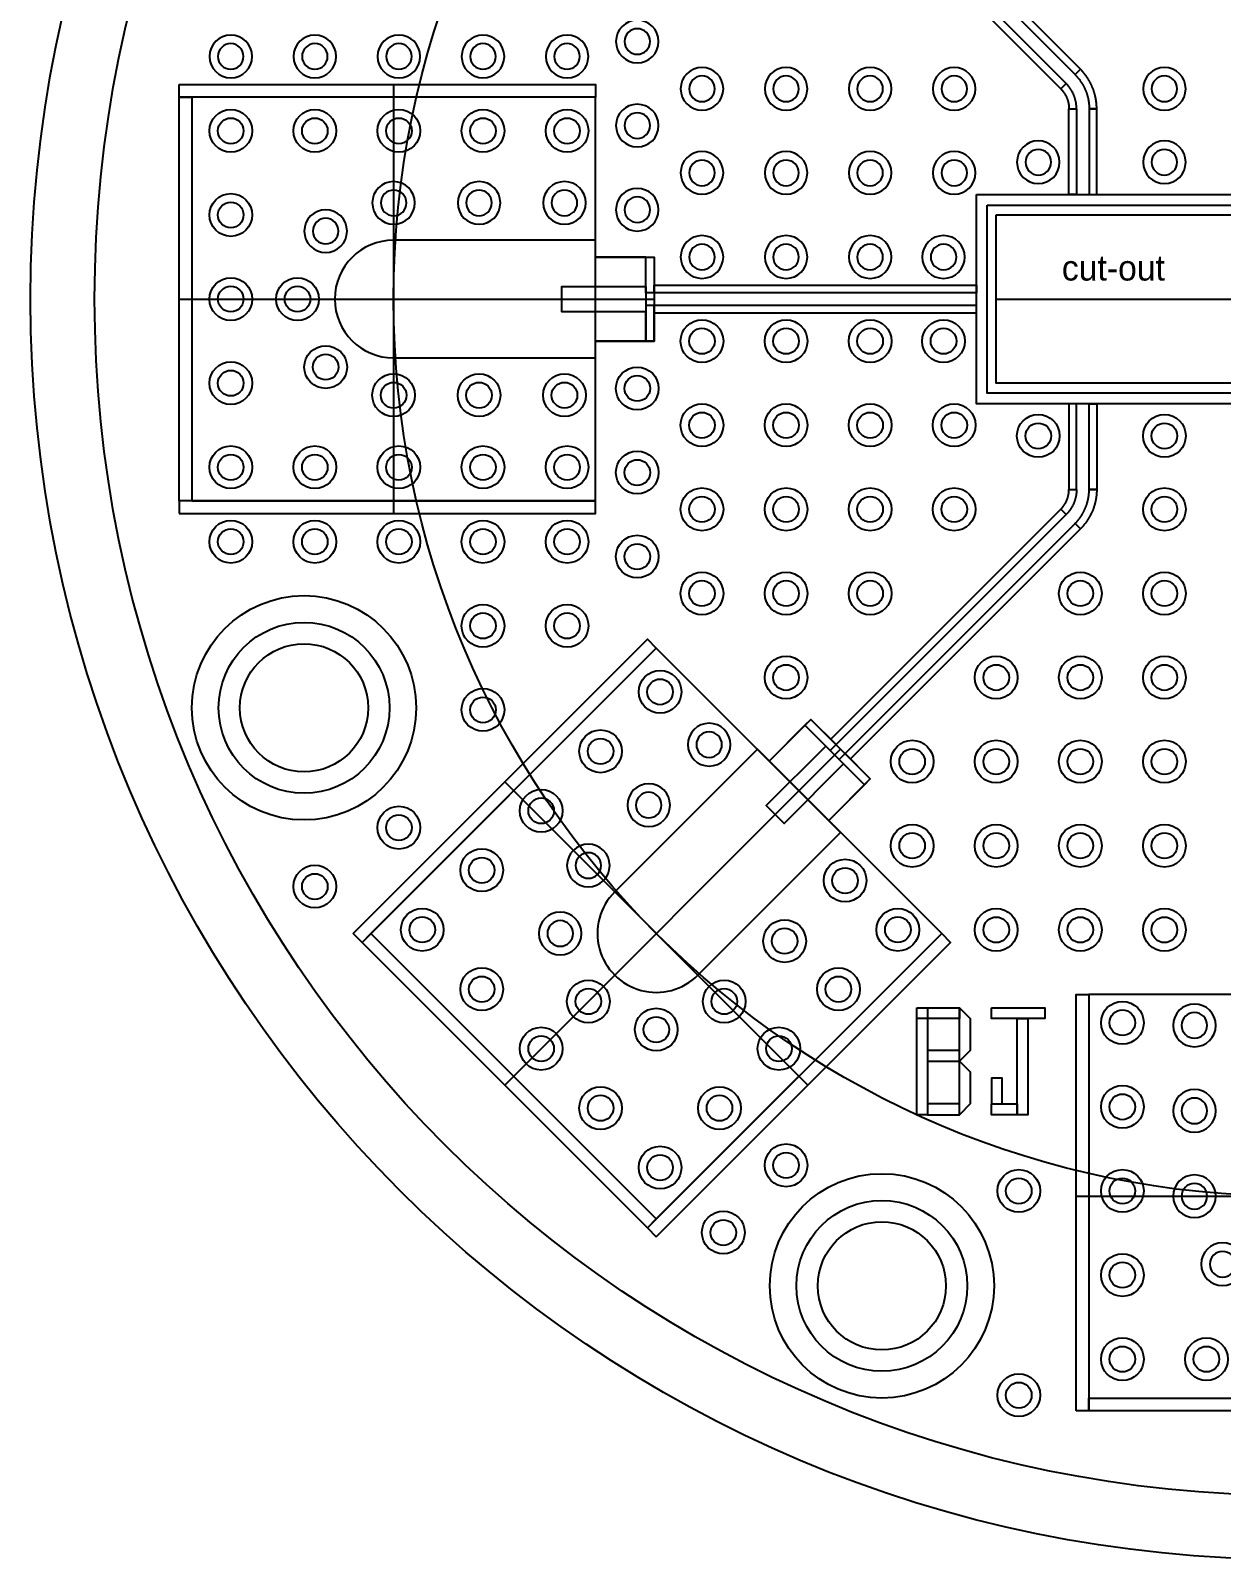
# Model space of a CAD drawing. Header units: inches. Extents: x -5.7 to 21.7, y 0 to 16.
# Drawn here: x 12.515 to 13.072, y 14.398 to 15.114 of the extents above; entities that cross this region are included whole.
import ezdxf

# ---------------------------------------------------------------- set-up
doc = ezdxf.new("R2010")
doc.units = ezdxf.units.IN
doc.header["$MEASUREMENT"] = 0
doc.layers.get('0').update_dxf_attribs({"linetype": 'CONTINUOUS'})
for name, color, linetype in [('BACKMETALIZENEGATIVE', 7, 'CONTINUOUS'), ('COMMENTS', 11, 'CONTINUOUS'), ('frame', 7, 'CONTINUOUS'), ('FRONTMETALLIZE', 90, 'CONTINUOUS'), ('HOLES', 1, 'CONTINUOUS'), ('RECESSES', 212, 'CONTINUOUS'), ('VIA', 4, 'CONTINUOUS')]:
    doc.layers.add(name, color=color, linetype=linetype)

# ---------------------------------------------------------------- blocks, each defined once
blk = doc.blocks.new('VIA012')
at = {"layer": 'COMMENTS'}
blk.add_circle((0, 0), 0.01, dxfattribs=at)
at = {"layer": 'VIA'}
blk.add_circle((0, 0), 0.006, dxfattribs=at)
blk = doc.blocks.new('octobox_2x7_chip')
at = {"layer": 'BACKMETALIZENEGATIVE'}
for centre in [(-15.25267, -3.06953), (-14.98208, -3.34013)]:
    blk.add_circle(centre, 0.04, dxfattribs=at)
at = {"layer": 'COMMENTS'}
for p, q in [((-15.21073, -2.77779), (-15.21073, -2.97858)), ((-15.31113, -2.87819), (-15.08869, -2.87819)), ((-14.92853, -2.87819), (-14.65294, -2.87819)), ((-15.15871, -3.24616), (-15.00142, -3.08887)), ((-15.15871, -3.10418), (-15.01673, -3.24616)), ((-14.89113, -3.29819), (-14.69034, -3.29819))]:
    blk.add_line(p, q, dxfattribs=at)
for points in [[(-15.11625, -2.97267), (-15.11625, -2.7837), (-15.30522, -2.7837), (-15.30522, -2.97267)], [(-14.92853, -2.83882), (-14.65294, -2.83882), (-14.65294, -2.91756), (-14.92853, -2.91756)], [(-15.11625, -2.90575), (-15.11625, -2.85063), (-15.21073, -2.85063), (-15.21073, -2.90575)], [(-15.08869, -2.89787), (-15.11625, -2.89787), (-15.11625, -2.8585), (-15.08869, -2.8585)], [(-15.09262, -2.88409), (-15.13199, -2.88409), (-15.13199, -2.87228), (-15.09262, -2.87228)], [(-14.95409, -3.17517), (-15.08772, -3.04154), (-15.22135, -3.17517), (-15.08772, -3.3088)], [(-14.9875, -3.10279), (-15.00699, -3.12228), (-15.03483, -3.09444), (-15.01534, -3.07495)], [(-15.00142, -3.12784), (-15.04039, -3.08887), (-15.10721, -3.15568), (-15.06823, -3.19466)], [(-15.00003, -3.09583), (-15.02787, -3.12367), (-15.03622, -3.11532), (-15.00838, -3.08748)], [(-14.69625, -3.2037), (-14.88522, -3.2037), (-14.88522, -3.39267), (-14.69625, -3.39267)]]:
    blk.add_lwpolyline(points, close=True, dxfattribs=at)
for centre, radius in [((-14.79073, -2.87819), 0.42), ((-15.25267, -3.06953), 0.0525), ((-14.98208, -3.34013), 0.0525)]:
    blk.add_circle(centre, radius, dxfattribs=at)
at = {"layer": 'frame'}
blk.add_circle((-14.79073, -2.87819), 0.56, dxfattribs=at)
at = {"layer": 'FRONTMETALLIZE'}
for p, q in [((-14.94574, -3.20999), (-14.94074, -3.21499)), ((-14.94574, -3.23499), (-14.94574, -3.20999)), ((-14.94074, -3.21499), (-14.94074, -3.22999)), ((-14.94074, -3.22999), (-14.94574, -3.23499)), ((-14.94574, -3.23499), (-14.94074, -3.23999)), ((-14.94574, -3.25999), (-14.94574, -3.23499)), ((-14.94074, -3.23999), (-14.94074, -3.25499)), ((-14.94074, -3.25499), (-14.94574, -3.25999))]:
    blk.add_line(p, q, dxfattribs=at)
for points in [[(-14.99933, -2.66541), (-14.89165, -2.77309), (-14.88914, -2.77059), (-14.99683, -2.66291)], [(-15.00351, -2.66959), (-14.89583, -2.77727), (-14.89833, -2.77978), (-15.00601, -2.6721)], [(-15.31113, -2.77779), (-15.11625, -2.77779), (-15.11625, -2.7837), (-15.31113, -2.7837)], [(-15.31113, -2.7837), (-15.30522, -2.7837), (-15.30522, -2.97267), (-15.31113, -2.97267)], [(-14.89447, -2.7891), (-14.89093, -2.7891), (-14.89093, -2.82919), (-14.89447, -2.82919)], [(-14.88502, -2.82919), (-14.88148, -2.82919), (-14.88148, -2.7891), (-14.88502, -2.7891)], [(-14.93773, -2.82919), (-14.64373, -2.82919), (-14.64373, -2.92719), (-14.93773, -2.92719)], [(-15.09262, -2.8585), (-15.08869, -2.8585), (-15.08869, -2.87523), (-15.09262, -2.87523)], [(-15.08869, -2.87169), (-14.93773, -2.87169), (-14.93773, -2.87523), (-15.08869, -2.87523)], [(-15.09262, -2.89787), (-15.08869, -2.89787), (-15.08869, -2.88114), (-15.09262, -2.88114)], [(-15.08869, -2.88468), (-14.93773, -2.88468), (-14.93773, -2.88114), (-15.08869, -2.88114)], [(-14.89447, -2.96727), (-14.89093, -2.96727), (-14.89093, -2.92719), (-14.89447, -2.92719)], [(-14.88502, -2.92719), (-14.88148, -2.92719), (-14.88148, -2.96727), (-14.88502, -2.96727)], [(-15.31113, -2.97858), (-15.11625, -2.97858), (-15.11625, -2.97267), (-15.31113, -2.97267)], [(-15.00351, -3.08678), (-14.89583, -2.9791), (-14.89833, -2.9766), (-15.00601, -3.08428)], [(-14.99933, -3.09096), (-14.89165, -2.98328), (-14.88914, -2.98578), (-14.99683, -3.09346)], [(-15.2297, -3.17517), (-15.0919, -3.03737), (-15.08772, -3.04154), (-15.22552, -3.17935)], [(-15.01812, -3.07773), (-15.01534, -3.07495), (-15.00351, -3.08678), (-15.00629, -3.08957)], [(-14.99028, -3.10557), (-14.9875, -3.10279), (-14.99933, -3.09096), (-15.00212, -3.09374)], [(-15.22552, -3.17935), (-15.22135, -3.17517), (-15.08772, -3.3088), (-15.0919, -3.31297)], [(-15.08772, -3.31715), (-14.94992, -3.17935), (-14.95409, -3.17517), (-15.0919, -3.31297)], [(-14.89113, -3.39858), (-14.89113, -3.2037), (-14.88522, -3.2037), (-14.88522, -3.39858)], [(-14.96574, -3.20999), (-14.96074, -3.20999), (-14.96074, -3.25999), (-14.96574, -3.25999)], [(-14.96574, -3.20999), (-14.94574, -3.20999), (-14.94574, -3.21499), (-14.96574, -3.21499)], [(-14.93074, -3.20999), (-14.90574, -3.20999), (-14.90574, -3.21499), (-14.93074, -3.21499)], [(-14.91877, -3.21499), (-14.91377, -3.21499), (-14.91377, -3.25999), (-14.91877, -3.25999)], [(-14.96074, -3.23499), (-14.94574, -3.23499), (-14.94574, -3.22999), (-14.96074, -3.22999)], [(-14.93074, -3.25499), (-14.92574, -3.25499), (-14.92574, -3.24286), (-14.93074, -3.24286)], [(-14.96074, -3.25999), (-14.94574, -3.25999), (-14.94574, -3.25499), (-14.96074, -3.25499)], [(-14.93074, -3.25499), (-14.91877, -3.25499), (-14.91877, -3.25999), (-14.93074, -3.25999)], [(-14.88522, -3.39858), (-14.88522, -3.39267), (-14.69625, -3.39267), (-14.69625, -3.39858)]]:
    blk.add_lwpolyline(points, close=True, dxfattribs=at)
for points in [[(-15.09262, -2.87228), (-15.09262, -2.8585), (-15.11625, -2.8585), (-15.11625, -2.85063), (-15.21073, -2.85063, 1), (-15.21073, -2.90575), (-15.11625, -2.90575), (-15.11625, -2.89787), (-15.09262, -2.89787), (-15.09262, -2.88409), (-15.13199, -2.88409), (-15.13199, -2.87228), (-15.09262, -2.87228)], [(-15.00838, -3.08748), (-15.01812, -3.07773), (-15.03483, -3.09444), (-15.04039, -3.08887), (-15.10721, -3.15568, 1), (-15.06823, -3.19466), (-15.00142, -3.12784), (-15.00699, -3.12228), (-14.99028, -3.10557), (-15.00003, -3.09583), (-15.02787, -3.12367), (-15.03622, -3.11532), (-15.00838, -3.08748)]]:
    blk.add_lwpolyline(points, format="xyb", close=True, dxfattribs=at)
for points in [[(-14.89165, -2.77309, 0), (-14.89151, -2.77323, 0), (-14.89137, -2.77338, 0), (-14.89124, -2.77352, 0), (-14.8911, -2.77366, 0), (-14.89097, -2.77381, 0), (-14.89083, -2.77395, 0), (-14.8907, -2.7741, 0), (-14.89057, -2.77425, 0), (-14.89044, -2.7744, 0), (-14.89032, -2.77455, 0), (-14.89019, -2.7747, 0), (-14.89006, -2.77486, 0), (-14.88994, -2.77501, 0), (-14.88982, -2.77516, 0), (-14.8897, -2.77532, 0), (-14.88958, -2.77548, 0), (-14.88946, -2.77564, 0), (-14.88934, -2.7758, 0), (-14.88923, -2.77596, 0), (-14.88911, -2.77612, 0), (-14.889, -2.77628, 0), (-14.88889, -2.77644, 0), (-14.88878, -2.77661, 0), (-14.88867, -2.77677, 0), (-14.88857, -2.77694, 0), (-14.88846, -2.77711, 0), (-14.88836, -2.77727, 0), (-14.88825, -2.77744, 0), (-14.88815, -2.77761, 0), (-14.88805, -2.77778, 0), (-14.88795, -2.77795, 0), (-14.88786, -2.77813, 0), (-14.88776, -2.7783, 0), (-14.88767, -2.77847, 0), (-14.88758, -2.77865, 0), (-14.88749, -2.77882, 0), (-14.8874, -2.779, 0), (-14.88731, -2.77918, 0), (-14.88723, -2.77936, 0), (-14.88714, -2.77953, 0), (-14.88706, -2.77971, 0), (-14.88698, -2.77989, 0), (-14.8869, -2.78007, 0), (-14.88682, -2.78026, 0), (-14.88674, -2.78044, 0), (-14.88667, -2.78062, 0), (-14.8866, -2.7808, 0), (-14.88652, -2.78099, 0), (-14.88645, -2.78117, 0), (-14.88639, -2.78136, 0), (-14.88632, -2.78155, 0), (-14.88625, -2.78173, 0), (-14.88619, -2.78192, 0), (-14.88613, -2.78211, 0), (-14.88607, -2.78229, 0), (-14.88601, -2.78248, 0), (-14.88595, -2.78267, 0), (-14.8859, -2.78286, 0), (-14.88584, -2.78305, 0), (-14.88579, -2.78324, 0), (-14.88574, -2.78343, 0), (-14.88569, -2.78363, 0), (-14.88565, -2.78382, 0), (-14.8856, -2.78401, 0), (-14.88556, -2.7842, 0), (-14.88551, -2.7844, 0), (-14.88547, -2.78459, 0), (-14.88544, -2.78478, 0), (-14.8854, -2.78498, 0), (-14.88536, -2.78517, 0), (-14.88533, -2.78537, 0), (-14.8853, -2.78556, 0), (-14.88527, -2.78576, 0), (-14.88524, -2.78595, 0), (-14.88521, -2.78615, 0), (-14.88519, -2.78634, 0), (-14.88517, -2.78654, 0), (-14.88514, -2.78674, 0), (-14.88512, -2.78693, 0), (-14.88511, -2.78713, 0), (-14.88509, -2.78733, 0), (-14.88508, -2.78752, 0), (-14.88506, -2.78772, 0), (-14.88505, -2.78792, 0), (-14.88504, -2.78811, 0), (-14.88503, -2.78831, 0), (-14.88503, -2.78851, 0), (-14.88502, -2.78871, 0), (-14.88502, -2.7889, 0), (-14.88502, -2.7891, 0), (-14.88148, -2.7891, 0), (-14.88148, -2.78887, 0), (-14.88148, -2.78864, 0), (-14.88149, -2.78842, 0), (-14.88149, -2.78819, 0), (-14.8815, -2.78796, 0), (-14.88151, -2.78773, 0), (-14.88153, -2.7875, 0), (-14.88154, -2.78728, 0), (-14.88156, -2.78705, 0), (-14.88158, -2.78682, 0), (-14.8816, -2.78659, 0), (-14.88162, -2.78637, 0), (-14.88165, -2.78614, 0), (-14.88167, -2.78591, 0), (-14.8817, -2.78568, 0), (-14.88173, -2.78546, 0), (-14.88176, -2.78523, 0), (-14.8818, -2.78501, 0), (-14.88184, -2.78478, 0), (-14.88187, -2.78456, 0), (-14.88192, -2.78433, 0), (-14.88196, -2.78411, 0), (-14.882, -2.78388, 0), (-14.88205, -2.78366, 0), (-14.8821, -2.78344, 0), (-14.88215, -2.78321, 0), (-14.8822, -2.78299, 0), (-14.88225, -2.78277, 0), (-14.88231, -2.78255, 0), (-14.88237, -2.78233, 0), (-14.88243, -2.78211, 0), (-14.88249, -2.78189, 0), (-14.88255, -2.78167, 0), (-14.88262, -2.78145, 0), (-14.88269, -2.78123, 0), (-14.88276, -2.78101, 0), (-14.88283, -2.78079, 0), (-14.8829, -2.78058, 0), (-14.88298, -2.78036, 0), (-14.88306, -2.78015, 0), (-14.88313, -2.77993, 0), (-14.88322, -2.77972, 0), (-14.8833, -2.77951, 0), (-14.88338, -2.77929, 0), (-14.88347, -2.77908, 0), (-14.88356, -2.77887, 0), (-14.88365, -2.77866, 0), (-14.88374, -2.77845, 0), (-14.88383, -2.77824, 0), (-14.88393, -2.77804, 0), (-14.88403, -2.77783, 0), (-14.88413, -2.77762, 0), (-14.88423, -2.77742, 0), (-14.88433, -2.77722, 0), (-14.88443, -2.77701, 0), (-14.88454, -2.77681, 0), (-14.88465, -2.77661, 0), (-14.88476, -2.77641, 0), (-14.88487, -2.77621, 0), (-14.88498, -2.77601, 0), (-14.8851, -2.77581, 0), (-14.88522, -2.77562, 0), (-14.88533, -2.77542, 0), (-14.88545, -2.77523, 0), (-14.88558, -2.77503, 0), (-14.8857, -2.77484, 0), (-14.88583, -2.77465, 0), (-14.88595, -2.77446, 0), (-14.88608, -2.77427, 0), (-14.88621, -2.77408, 0), (-14.88634, -2.7739, 0), (-14.88648, -2.77371, 0), (-14.88661, -2.77353, 0), (-14.88675, -2.77335, 0), (-14.88689, -2.77316, 0), (-14.88703, -2.77298, 0), (-14.88717, -2.7728, 0), (-14.88731, -2.77263, 0), (-14.88746, -2.77245, 0), (-14.8876, -2.77227, 0), (-14.88775, -2.7721, 0), (-14.8879, -2.77193, 0), (-14.88805, -2.77175, 0), (-14.8882, -2.77158, 0), (-14.88836, -2.77141, 0), (-14.88851, -2.77125, 0), (-14.88867, -2.77108, 0), (-14.88882, -2.77091, 0), (-14.88898, -2.77075, 0), (-14.88914, -2.77059, 0), (-14.89165, -2.77309, 0)], [(-14.89093, -2.7891, 0), (-14.89093, -2.78896, 0), (-14.89093, -2.78881, 0), (-14.89093, -2.78866, 0), (-14.89094, -2.78852, 0), (-14.89094, -2.78837, 0), (-14.89095, -2.78823, 0), (-14.89096, -2.78808, 0), (-14.89097, -2.78793, 0), (-14.89098, -2.78779, 0), (-14.89099, -2.78764, 0), (-14.891, -2.7875, 0), (-14.89102, -2.78735, 0), (-14.89103, -2.78721, 0), (-14.89105, -2.78706, 0), (-14.89107, -2.78692, 0), (-14.89109, -2.78677, 0), (-14.89111, -2.78663, 0), (-14.89113, -2.78648, 0), (-14.89115, -2.78634, 0), (-14.89118, -2.7862, 0), (-14.89121, -2.78605, 0), (-14.89123, -2.78591, 0), (-14.89126, -2.78577, 0), (-14.89129, -2.78562, 0), (-14.89132, -2.78548, 0), (-14.89135, -2.78534, 0), (-14.89139, -2.7852, 0), (-14.89142, -2.78505, 0), (-14.89146, -2.78491, 0), (-14.8915, -2.78477, 0), (-14.89153, -2.78463, 0), (-14.89157, -2.78449, 0), (-14.89161, -2.78435, 0), (-14.89166, -2.78421, 0), (-14.8917, -2.78407, 0), (-14.89174, -2.78393, 0), (-14.89179, -2.78379, 0), (-14.89184, -2.78365, 0), (-14.89189, -2.78352, 0), (-14.89193, -2.78338, 0), (-14.89199, -2.78324, 0), (-14.89204, -2.78311, 0), (-14.89209, -2.78297, 0), (-14.89214, -2.78283, 0), (-14.8922, -2.7827, 0), (-14.89226, -2.78256, 0), (-14.89231, -2.78243, 0), (-14.89237, -2.7823, 0), (-14.89243, -2.78216, 0), (-14.89249, -2.78203, 0), (-14.89256, -2.7819, 0), (-14.89262, -2.78177, 0), (-14.89268, -2.78164, 0), (-14.89275, -2.78151, 0), (-14.89282, -2.78138, 0), (-14.89288, -2.78125, 0), (-14.89295, -2.78112, 0), (-14.89302, -2.78099, 0), (-14.89309, -2.78086, 0), (-14.89317, -2.78074, 0), (-14.89324, -2.78061, 0), (-14.89332, -2.78048, 0), (-14.89339, -2.78036, 0), (-14.89347, -2.78023, 0), (-14.89355, -2.78011, 0), (-14.89362, -2.77999, 0), (-14.8937, -2.77987, 0), (-14.89379, -2.77975, 0), (-14.89387, -2.77962, 0), (-14.89395, -2.7795, 0), (-14.89404, -2.77939, 0), (-14.89412, -2.77927, 0), (-14.89421, -2.77915, 0), (-14.89429, -2.77903, 0), (-14.89438, -2.77892, 0), (-14.89447, -2.7788, 0), (-14.89456, -2.77869, 0), (-14.89465, -2.77857, 0), (-14.89475, -2.77846, 0), (-14.89484, -2.77835, 0), (-14.89493, -2.77823, 0), (-14.89503, -2.77812, 0), (-14.89513, -2.77801, 0), (-14.89522, -2.77791, 0), (-14.89532, -2.7778, 0), (-14.89542, -2.77769, 0), (-14.89552, -2.77758, 0), (-14.89562, -2.77748, 0), (-14.89572, -2.77737, 0), (-14.89583, -2.77727, 0), (-14.89833, -2.77978, 0), (-14.89825, -2.77986, 0), (-14.89817, -2.77994, 0), (-14.89809, -2.78002, 0), (-14.89801, -2.78011, 0), (-14.89793, -2.78019, 0), (-14.89786, -2.78028, 0), (-14.89778, -2.78036, 0), (-14.8977, -2.78045, 0), (-14.89763, -2.78054, 0), (-14.89755, -2.78062, 0), (-14.89748, -2.78071, 0), (-14.89741, -2.7808, 0), (-14.89734, -2.78089, 0), (-14.89726, -2.78098, 0), (-14.89719, -2.78107, 0), (-14.89712, -2.78116, 0), (-14.89706, -2.78126, 0), (-14.89699, -2.78135, 0), (-14.89692, -2.78144, 0), (-14.89685, -2.78154, 0), (-14.89679, -2.78163, 0), (-14.89672, -2.78173, 0), (-14.89666, -2.78182, 0), (-14.8966, -2.78192, 0), (-14.89653, -2.78202, 0), (-14.89647, -2.78211, 0), (-14.89641, -2.78221, 0), (-14.89635, -2.78231, 0), (-14.89629, -2.78241, 0), (-14.89624, -2.78251, 0), (-14.89618, -2.78261, 0), (-14.89612, -2.78271, 0), (-14.89607, -2.78281, 0), (-14.89601, -2.78291, 0), (-14.89596, -2.78301, 0), (-14.89591, -2.78311, 0), (-14.89585, -2.78322, 0), (-14.8958, -2.78332, 0), (-14.89575, -2.78342, 0), (-14.8957, -2.78353, 0), (-14.89566, -2.78363, 0), (-14.89561, -2.78374, 0), (-14.89556, -2.78384, 0), (-14.89552, -2.78395, 0), (-14.89547, -2.78405, 0), (-14.89543, -2.78416, 0), (-14.89539, -2.78427, 0), (-14.89534, -2.78438, 0), (-14.8953, -2.78448, 0), (-14.89526, -2.78459, 0), (-14.89523, -2.7847, 0), (-14.89519, -2.78481, 0), (-14.89515, -2.78492, 0), (-14.89511, -2.78503, 0), (-14.89508, -2.78514, 0), (-14.89505, -2.78525, 0), (-14.89501, -2.78536, 0), (-14.89498, -2.78547, 0), (-14.89495, -2.78558, 0), (-14.89492, -2.78569, 0), (-14.89489, -2.7858, 0), (-14.89486, -2.78591, 0), (-14.89483, -2.78602, 0), (-14.89481, -2.78613, 0), (-14.89478, -2.78625, 0), (-14.89476, -2.78636, 0), (-14.89473, -2.78647, 0), (-14.89471, -2.78659, 0), (-14.89469, -2.7867, 0), (-14.89467, -2.78681, 0), (-14.89465, -2.78692, 0), (-14.89463, -2.78704, 0), (-14.89461, -2.78715, 0), (-14.8946, -2.78727, 0), (-14.89458, -2.78738, 0), (-14.89457, -2.78749, 0), (-14.89455, -2.78761, 0), (-14.89454, -2.78772, 0), (-14.89453, -2.78784, 0), (-14.89452, -2.78795, 0), (-14.89451, -2.78807, 0), (-14.8945, -2.78818, 0), (-14.89449, -2.7883, 0), (-14.89449, -2.78841, 0), (-14.89448, -2.78853, 0), (-14.89448, -2.78864, 0), (-14.89447, -2.78876, 0), (-14.89447, -2.78887, 0), (-14.89447, -2.78899, 0), (-14.89447, -2.7891, 0), (-14.89093, -2.7891, 0)], [(-14.89093, -2.96727, 0), (-14.89093, -2.96742, 0), (-14.89093, -2.96756, 0), (-14.89093, -2.96771, 0), (-14.89094, -2.96785, 0), (-14.89094, -2.968, 0), (-14.89095, -2.96815, 0), (-14.89096, -2.96829, 0), (-14.89097, -2.96844, 0), (-14.89098, -2.96858, 0), (-14.89099, -2.96873, 0), (-14.891, -2.96887, 0), (-14.89102, -2.96902, 0), (-14.89103, -2.96916, 0), (-14.89105, -2.96931, 0), (-14.89107, -2.96945, 0), (-14.89109, -2.9696, 0), (-14.89111, -2.96974, 0), (-14.89113, -2.96989, 0), (-14.89115, -2.97003, 0), (-14.89118, -2.97018, 0), (-14.89121, -2.97032, 0), (-14.89123, -2.97046, 0), (-14.89126, -2.97061, 0), (-14.89129, -2.97075, 0), (-14.89132, -2.97089, 0), (-14.89135, -2.97103, 0), (-14.89139, -2.97118, 0), (-14.89142, -2.97132, 0), (-14.89146, -2.97146, 0), (-14.8915, -2.9716, 0), (-14.89153, -2.97174, 0), (-14.89157, -2.97188, 0), (-14.89161, -2.97202, 0), (-14.89166, -2.97216, 0), (-14.8917, -2.9723, 0), (-14.89174, -2.97244, 0), (-14.89179, -2.97258, 0), (-14.89184, -2.97272, 0), (-14.89189, -2.97286, 0), (-14.89193, -2.97299, 0), (-14.89199, -2.97313, 0), (-14.89204, -2.97327, 0), (-14.89209, -2.9734, 0), (-14.89214, -2.97354, 0), (-14.8922, -2.97367, 0), (-14.89226, -2.97381, 0), (-14.89231, -2.97394, 0), (-14.89237, -2.97408, 0), (-14.89243, -2.97421, 0), (-14.89249, -2.97434, 0), (-14.89256, -2.97447, 0), (-14.89262, -2.97461, 0), (-14.89268, -2.97474, 0), (-14.89275, -2.97487, 0), (-14.89282, -2.975, 0), (-14.89288, -2.97513, 0), (-14.89295, -2.97525, 0), (-14.89302, -2.97538, 0), (-14.89309, -2.97551, 0), (-14.89317, -2.97564, 0), (-14.89324, -2.97576, 0), (-14.89332, -2.97589, 0), (-14.89339, -2.97601, 0), (-14.89347, -2.97614, 0), (-14.89355, -2.97626, 0), (-14.89362, -2.97638, 0), (-14.8937, -2.97651, 0), (-14.89379, -2.97663, 0), (-14.89387, -2.97675, 0), (-14.89395, -2.97687, 0), (-14.89404, -2.97699, 0), (-14.89412, -2.97711, 0), (-14.89421, -2.97722, 0), (-14.89429, -2.97734, 0), (-14.89438, -2.97746, 0), (-14.89447, -2.97757, 0), (-14.89456, -2.97769, 0), (-14.89465, -2.9778, 0), (-14.89475, -2.97791, 0), (-14.89484, -2.97803, 0), (-14.89493, -2.97814, 0), (-14.89503, -2.97825, 0), (-14.89513, -2.97836, 0), (-14.89522, -2.97847, 0), (-14.89532, -2.97857, 0), (-14.89542, -2.97868, 0), (-14.89552, -2.97879, 0), (-14.89562, -2.97889, 0), (-14.89572, -2.979, 0), (-14.89583, -2.9791, 0), (-14.89833, -2.9766, 0), (-14.89825, -2.97651, 0), (-14.89817, -2.97643, 0), (-14.89809, -2.97635, 0), (-14.89801, -2.97627, 0), (-14.89793, -2.97618, 0), (-14.89786, -2.9761, 0), (-14.89778, -2.97601, 0), (-14.8977, -2.97592, 0), (-14.89763, -2.97584, 0), (-14.89755, -2.97575, 0), (-14.89748, -2.97566, 0), (-14.89741, -2.97557, 0), (-14.89734, -2.97548, 0), (-14.89726, -2.97539, 0), (-14.89719, -2.9753, 0), (-14.89712, -2.97521, 0), (-14.89706, -2.97512, 0), (-14.89699, -2.97502, 0), (-14.89692, -2.97493, 0), (-14.89685, -2.97484, 0), (-14.89679, -2.97474, 0), (-14.89672, -2.97465, 0), (-14.89666, -2.97455, 0), (-14.8966, -2.97445, 0), (-14.89653, -2.97436, 0), (-14.89647, -2.97426, 0), (-14.89641, -2.97416, 0), (-14.89635, -2.97406, 0), (-14.89629, -2.97396, 0), (-14.89624, -2.97386, 0), (-14.89618, -2.97376, 0), (-14.89612, -2.97366, 0), (-14.89607, -2.97356, 0), (-14.89601, -2.97346, 0), (-14.89596, -2.97336, 0), (-14.89591, -2.97326, 0), (-14.89585, -2.97316, 0), (-14.8958, -2.97305, 0), (-14.89575, -2.97295, 0), (-14.8957, -2.97284, 0), (-14.89566, -2.97274, 0), (-14.89561, -2.97263, 0), (-14.89556, -2.97253, 0), (-14.89552, -2.97242, 0), (-14.89547, -2.97232, 0), (-14.89543, -2.97221, 0), (-14.89539, -2.9721, 0), (-14.89534, -2.972, 0), (-14.8953, -2.97189, 0), (-14.89526, -2.97178, 0), (-14.89523, -2.97167, 0), (-14.89519, -2.97156, 0), (-14.89515, -2.97146, 0), (-14.89511, -2.97135, 0), (-14.89508, -2.97124, 0), (-14.89505, -2.97113, 0), (-14.89501, -2.97102, 0), (-14.89498, -2.97091, 0), (-14.89495, -2.97079, 0), (-14.89492, -2.97068, 0), (-14.89489, -2.97057, 0), (-14.89486, -2.97046, 0), (-14.89483, -2.97035, 0), (-14.89481, -2.97024, 0), (-14.89478, -2.97012, 0), (-14.89476, -2.97001, 0), (-14.89473, -2.9699, 0), (-14.89471, -2.96979, 0), (-14.89469, -2.96967, 0), (-14.89467, -2.96956, 0), (-14.89465, -2.96945, 0), (-14.89463, -2.96933, 0), (-14.89461, -2.96922, 0), (-14.8946, -2.96911, 0), (-14.89458, -2.96899, 0), (-14.89457, -2.96888, 0), (-14.89455, -2.96876, 0), (-14.89454, -2.96865, 0), (-14.89453, -2.96853, 0), (-14.89452, -2.96842, 0), (-14.89451, -2.96831, 0), (-14.8945, -2.96819, 0), (-14.89449, -2.96808, 0), (-14.89449, -2.96796, 0), (-14.89448, -2.96785, 0), (-14.89448, -2.96773, 0), (-14.89447, -2.96762, 0), (-14.89447, -2.9675, 0), (-14.89447, -2.96739, 0), (-14.89447, -2.96727, 0), (-14.89093, -2.96727, 0)], [(-14.89165, -2.98328, 0), (-14.89151, -2.98314, 0), (-14.89137, -2.983, 0), (-14.89124, -2.98285, 0), (-14.8911, -2.98271, 0), (-14.89097, -2.98256, 0), (-14.89083, -2.98242, 0), (-14.8907, -2.98227, 0), (-14.89057, -2.98212, 0), (-14.89044, -2.98197, 0), (-14.89032, -2.98182, 0), (-14.89019, -2.98167, 0), (-14.89006, -2.98152, 0), (-14.88994, -2.98136, 0), (-14.88982, -2.98121, 0), (-14.8897, -2.98105, 0), (-14.88958, -2.98089, 0), (-14.88946, -2.98074, 0), (-14.88934, -2.98058, 0), (-14.88923, -2.98042, 0), (-14.88911, -2.98025, 0), (-14.889, -2.98009, 0), (-14.88889, -2.97993, 0), (-14.88878, -2.97976, 0), (-14.88867, -2.9796, 0), (-14.88857, -2.97943, 0), (-14.88846, -2.97927, 0), (-14.88836, -2.9791, 0), (-14.88825, -2.97893, 0), (-14.88815, -2.97876, 0), (-14.88805, -2.97859, 0), (-14.88795, -2.97842, 0), (-14.88786, -2.97825, 0), (-14.88776, -2.97807, 0), (-14.88767, -2.9779, 0), (-14.88758, -2.97772, 0), (-14.88749, -2.97755, 0), (-14.8874, -2.97737, 0), (-14.88731, -2.97719, 0), (-14.88723, -2.97702, 0), (-14.88714, -2.97684, 0), (-14.88706, -2.97666, 0), (-14.88698, -2.97648, 0), (-14.8869, -2.9763, 0), (-14.88682, -2.97612, 0), (-14.88674, -2.97593, 0), (-14.88667, -2.97575, 0), (-14.8866, -2.97557, 0), (-14.88652, -2.97538, 0), (-14.88645, -2.9752, 0), (-14.88639, -2.97501, 0), (-14.88632, -2.97483, 0), (-14.88625, -2.97464, 0), (-14.88619, -2.97445, 0), (-14.88613, -2.97427, 0), (-14.88607, -2.97408, 0), (-14.88601, -2.97389, 0), (-14.88595, -2.9737, 0), (-14.8859, -2.97351, 0), (-14.88584, -2.97332, 0), (-14.88579, -2.97313, 0), (-14.88574, -2.97294, 0), (-14.88569, -2.97275, 0), (-14.88565, -2.97256, 0), (-14.8856, -2.97236, 0), (-14.88556, -2.97217, 0), (-14.88551, -2.97198, 0), (-14.88547, -2.97178, 0), (-14.88544, -2.97159, 0), (-14.8854, -2.9714, 0), (-14.88536, -2.9712, 0), (-14.88533, -2.97101, 0), (-14.8853, -2.97081, 0), (-14.88527, -2.97062, 0), (-14.88524, -2.97042, 0), (-14.88521, -2.97023, 0), (-14.88519, -2.97003, 0), (-14.88517, -2.96983, 0), (-14.88514, -2.96964, 0), (-14.88512, -2.96944, 0), (-14.88511, -2.96924, 0), (-14.88509, -2.96905, 0), (-14.88508, -2.96885, 0), (-14.88506, -2.96865, 0), (-14.88505, -2.96846, 0), (-14.88504, -2.96826, 0), (-14.88503, -2.96806, 0), (-14.88503, -2.96786, 0), (-14.88502, -2.96767, 0), (-14.88502, -2.96747, 0), (-14.88502, -2.96727, 0), (-14.88148, -2.96727, 0), (-14.88148, -2.9675, 0), (-14.88148, -2.96773, 0), (-14.88149, -2.96796, 0), (-14.88149, -2.96818, 0), (-14.8815, -2.96841, 0), (-14.88151, -2.96864, 0), (-14.88153, -2.96887, 0), (-14.88154, -2.9691, 0), (-14.88156, -2.96932, 0), (-14.88158, -2.96955, 0), (-14.8816, -2.96978, 0), (-14.88162, -2.97001, 0), (-14.88165, -2.97023, 0), (-14.88167, -2.97046, 0), (-14.8817, -2.97069, 0), (-14.88173, -2.97091, 0), (-14.88176, -2.97114, 0), (-14.8818, -2.97137, 0), (-14.88184, -2.97159, 0), (-14.88187, -2.97182, 0), (-14.88192, -2.97204, 0), (-14.88196, -2.97227, 0), (-14.882, -2.97249, 0), (-14.88205, -2.97271, 0), (-14.8821, -2.97294, 0), (-14.88215, -2.97316, 0), (-14.8822, -2.97338, 0), (-14.88225, -2.9736, 0), (-14.88231, -2.97383, 0), (-14.88237, -2.97405, 0), (-14.88243, -2.97427, 0), (-14.88249, -2.97449, 0), (-14.88255, -2.97471, 0), (-14.88262, -2.97492, 0), (-14.88269, -2.97514, 0), (-14.88276, -2.97536, 0), (-14.88283, -2.97558, 0), (-14.8829, -2.97579, 0), (-14.88298, -2.97601, 0), (-14.88306, -2.97622, 0), (-14.88313, -2.97644, 0), (-14.88322, -2.97665, 0), (-14.8833, -2.97687, 0), (-14.88338, -2.97708, 0), (-14.88347, -2.97729, 0), (-14.88356, -2.9775, 0), (-14.88365, -2.97771, 0), (-14.88374, -2.97792, 0), (-14.88383, -2.97813, 0), (-14.88393, -2.97833, 0), (-14.88403, -2.97854, 0), (-14.88413, -2.97875, 0), (-14.88423, -2.97895, 0), (-14.88433, -2.97916, 0), (-14.88443, -2.97936, 0), (-14.88454, -2.97956, 0), (-14.88465, -2.97976, 0), (-14.88476, -2.97996, 0), (-14.88487, -2.98016, 0), (-14.88498, -2.98036, 0), (-14.8851, -2.98056, 0), (-14.88522, -2.98075, 0), (-14.88533, -2.98095, 0), (-14.88545, -2.98114, 0), (-14.88558, -2.98134, 0), (-14.8857, -2.98153, 0), (-14.88583, -2.98172, 0), (-14.88595, -2.98191, 0), (-14.88608, -2.9821, 0), (-14.88621, -2.98229, 0), (-14.88634, -2.98247, 0), (-14.88648, -2.98266, 0), (-14.88661, -2.98284, 0), (-14.88675, -2.98303, 0), (-14.88689, -2.98321, 0), (-14.88703, -2.98339, 0), (-14.88717, -2.98357, 0), (-14.88731, -2.98375, 0), (-14.88746, -2.98392, 0), (-14.8876, -2.9841, 0), (-14.88775, -2.98427, 0), (-14.8879, -2.98445, 0), (-14.88805, -2.98462, 0), (-14.8882, -2.98479, 0), (-14.88836, -2.98496, 0), (-14.88851, -2.98513, 0), (-14.88867, -2.98529, 0), (-14.88882, -2.98546, 0), (-14.88898, -2.98562, 0), (-14.88914, -2.98578, 0), (-14.89165, -2.98328, 0)]]:
    blk.add_polyline3d(points, dxfattribs=at)
for centre in [(-15.25267, -3.06953), (-14.98208, -3.34013)]:
    blk.add_circle(centre, 0.04, dxfattribs=at)
at = {"layer": 'HOLES'}
for centre, radius in [((-14.79073, -2.87819), 0.59), ((-15.25267, -3.06953), 0.03), ((-14.98208, -3.34013), 0.03)]:
    blk.add_circle(centre, radius, dxfattribs=at)
at = {"layer": 'RECESSES'}
blk.add_lwpolyline([(-14.93273, -2.83419), (-14.64873, -2.83419), (-14.64873, -2.92219), (-14.93273, -2.92219)], close=True, dxfattribs=at)
at = {"layer": 'VIA', "xscale": -1}
for p, rotation in [((-15.09662, -2.75761), 90), ((-15.28699, -2.7646), 90), ((-15.24762, -2.7646), 90), ((-15.20825, -2.7646), 90), ((-15.16888, -2.7646), 90), ((-15.12951, -2.7646), 90), ((-15.06633, -2.77976), 90), ((-15.02696, -2.77976), 90), ((-14.98759, -2.77976), 90), ((-14.94821, -2.77976), 90), ((-14.84979, -2.77976), 90), ((-15.09662, -2.79698), 90), ((-14.90884, -2.81413), 90), ((-14.84979, -2.81413), 90), ((-15.06633, -2.81913), 90), ((-15.02696, -2.81913), 90), ((-14.98759, -2.81913), 90), ((-14.94821, -2.81913), 90), ((-15.21073, -2.83319), 90), ((-15.17073, -2.83319), 90), ((-15.13073, -2.83319), 90), ((-15.09662, -2.83635), 90), ((-15.24255, -2.84637), 135.0000000000001), ((-15.06633, -2.8585), 90), ((-15.02696, -2.8585), 90), ((-14.98759, -2.8585), 90), ((-14.95321, -2.8585), 90), ((-15.06297, -3.08678), 134.9999999999999), ((-15.09126, -3.11507), 134.9999999999999), ((-15.11954, -3.14335), 134.9999999999999), ((-15.13272, -3.17517), 180), ((-14.83573, -3.21819), 180), ((-14.83573, -3.25819), 180), ((-14.83573, -3.29819), 180), ((-14.82255, -3.33001), 225.0000000000001)]:
    blk.add_blockref('VIA012', p, dxfattribs=dict(at, rotation=rotation))
at = {"layer": 'VIA'}
for p, rotation in [((-15.28699, -2.79945), 90), ((-15.24762, -2.79945), 90), ((-15.20825, -2.79945), 90), ((-15.16888, -2.79945), 90), ((-15.12951, -2.79945), 90), ((-15.28699, -2.83882), 90), ((-15.28699, -2.87819), 90), ((-15.06633, -2.89787), 89.99999999989903), ((-15.02696, -2.89787), 89.99999999989903), ((-14.98759, -2.89787), 89.99999999989903), ((-14.95321, -2.89787), 89.99999999989903), ((-15.24255, -2.91001), 44.99999999999986), ((-15.28699, -2.91756), 90), ((-15.09662, -2.92002), 89.99999999989903), ((-15.21073, -2.92319), 90), ((-15.17073, -2.92319), 90), ((-15.13073, -2.92319), 90), ((-15.06633, -2.93724), 89.99999999989903), ((-15.02696, -2.93724), 89.99999999989903), ((-14.98759, -2.93724), 89.99999999989903), ((-14.94821, -2.93724), 89.99999999989903), ((-14.90884, -2.94224), 89.99999999989903), ((-14.84979, -2.94224), 89.99999999989903), ((-15.28699, -2.95693), 90), ((-15.24762, -2.95693), 90), ((-15.20825, -2.95693), 90), ((-15.16888, -2.95693), 90), ((-15.12951, -2.95693), 90), ((-15.09662, -2.95939), 89.99999999989903), ((-15.06633, -2.97661), 89.99999999989903), ((-15.02696, -2.97661), 89.99999999989903), ((-14.98759, -2.97661), 89.99999999989903), ((-14.94821, -2.97661), 89.99999999989903), ((-14.84979, -2.97661), 89.99999999989903), ((-15.28699, -2.99177), 89.99999999989903), ((-15.24762, -2.99177), 89.99999999989903), ((-15.20825, -2.99177), 89.99999999989903), ((-15.16888, -2.99177), 89.99999999989903), ((-15.12951, -2.99177), 89.99999999989903), ((-15.09662, -2.99876), 89.99999999989903), ((-15.06633, -3.01598), 89.99999999989903), ((-15.02696, -3.01598), 89.99999999989903), ((-14.98759, -3.01598), 89.99999999989903), ((-14.88916, -3.01598), 89.99999999989903), ((-14.84979, -3.01598), 89.99999999989903), ((-15.16888, -3.03114), 89.99999999989903), ((-15.12951, -3.03114), 89.99999999989903), ((-15.08596, -3.06206), 134.9999999999997), ((-15.02696, -3.05535), 89.99999999989903), ((-14.92853, -3.05535), 89.99999999989903), ((-14.88916, -3.05535), 89.99999999989903), ((-14.84979, -3.05535), 89.99999999989903), ((-15.16888, -3.07051), 89.99999999989903), ((-15.1138, -3.08989), 134.9999999999997), ((-14.9679, -3.09472), 89.99999999989903), ((-14.92853, -3.09472), 89.99999999989903), ((-14.88916, -3.09472), 89.99999999989903), ((-14.84979, -3.09472), 89.99999999989903), ((-15.14164, -3.11773), 134.9999999999997), ((-15.20825, -3.12563), 89.99999999989903), ((-14.9679, -3.13409), 89.99999999989903), ((-14.92853, -3.13409), 89.99999999989903), ((-14.88916, -3.13409), 89.99999999989903), ((-14.84979, -3.13409), 89.99999999989903), ((-15.16948, -3.14557), 134.9999999999997), ((-14.99933, -3.15042), 134.9999999999997), ((-15.24762, -3.15319), 89.99999999989903), ((-15.19732, -3.17341), 134.9999999999997), ((-14.9746, -3.17341), 134.9999999999997), ((-15.02762, -3.17871), 134.9999999999997), ((-14.92853, -3.17346), 89.99999999989903), ((-14.88916, -3.17346), 89.99999999989903), ((-14.84979, -3.17346), 89.99999999989903), ((-15.16948, -3.20125), 134.9999999999997), ((-15.00244, -3.20125), 134.9999999999997), ((-15.11954, -3.20699), 45.00000000000006), ((-15.0559, -3.20699), 134.9999999999997), ((-15.08772, -3.22017), 90), ((-14.86947, -3.21696), 180), ((-15.14164, -3.22909), 134.9999999999997), ((-15.03028, -3.22909), 134.9999999999997), ((-15.1138, -3.25693), 134.9999999999997), ((-15.05812, -3.25693), 134.9999999999997), ((-14.86947, -3.25633), 180), ((-15.08596, -3.28477), 134.9999999999997), ((-15.02696, -3.2837), 89.99999999989903), ((-14.91797, -3.2957), 89.99999999989903), ((-14.86947, -3.2957), 180), ((-15.05633, -3.31519), 89.99999999989903), ((-14.86947, -3.33507), 180), ((-14.86947, -3.37444), 180), ((-14.8301, -3.37444), 180), ((-14.91797, -3.39132), 89.99999999989903)]:
    blk.add_blockref('VIA012', p, dxfattribs=dict(at, rotation=rotation))
blk.add_blockref('VIA012', (-15.25573, -2.87819), dxfattribs=at)
at = {"layer": 'COMMENTS', "insert": (-14.89782, -2.8577), "char_height": 0.011811, "width": 0.0674224, "attachment_point": 1}
blk.add_mtext('cut-out', dxfattribs=at)

msp = doc.modelspace()

# ---------------------------------------------------------------- block references
msp.add_blockref('octobox_2x7_chip', (27.89543, 17.86612))

doc.saveas('drawing.dxf')
